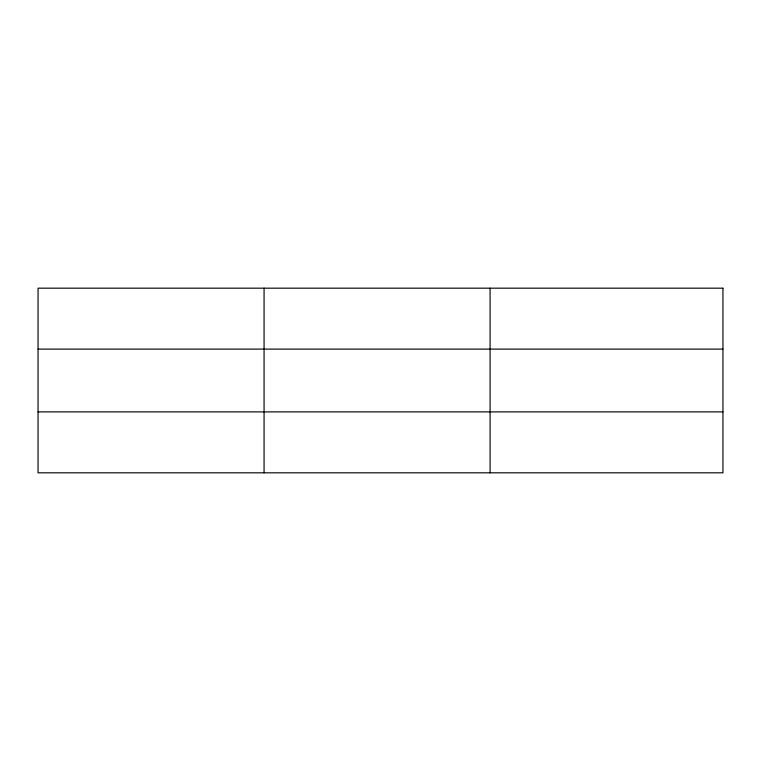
<?xml version="1.0" encoding="UTF-8"?>
<svg xmlns="http://www.w3.org/2000/svg" width="761" height="761" viewBox="0 0 761 761"><rect width="100%" height="100%" fill="white"/><g stroke="black" fill="none" stroke-linecap="round" stroke-linejoin="round"><path stroke-width="1.14" d="M264.067 472.819L264.067 288.181M490.084 472.819L490.084 288.181M38.05 349.109L722.95 349.109M38.05 411.891L722.95 411.891M722.95 288.181L722.95 472.819L38.05 472.819L38.05 288.181L722.95 288.181"/></g></svg>
